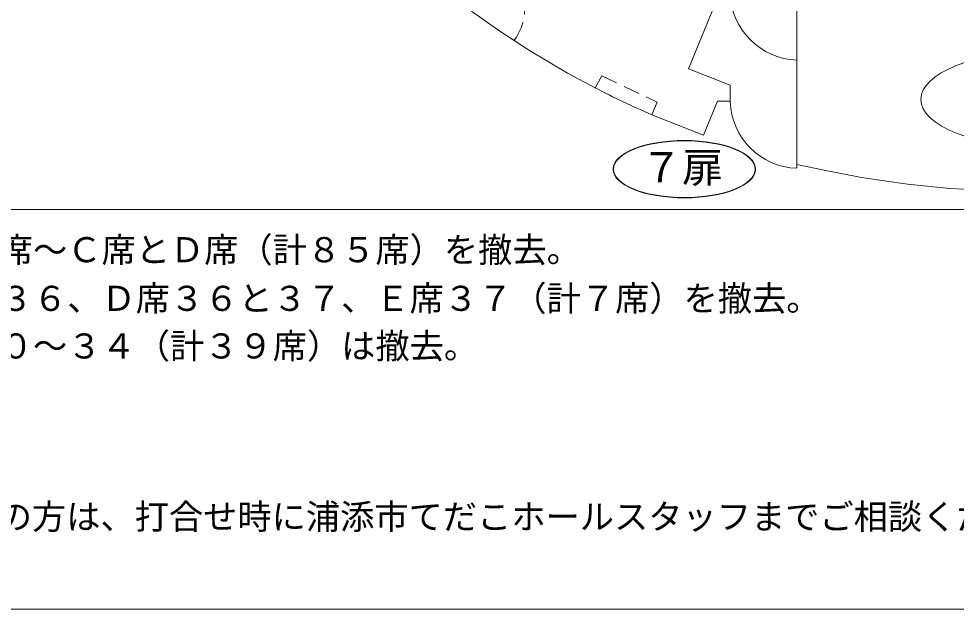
# Model space of a CAD drawing. Units: millimetres on the paper. Extents: x -1 to 280, y -216 to -20.
# Drawn here: x 137.4 to 205.9, y -216.3 to -173.2 of the extents above; entities that cross this region are included whole.
import ezdxf
from ezdxf.enums import TextEntityAlignment as Align

# ---------------------------------------------------------------- set-up
doc = ezdxf.new("R2010")
doc.units = ezdxf.units.MM
doc.linetypes.add('DASHED1', pattern=[1.8, 1.2, -0.6])
for name, color, linetype, lineweight in [('0-A', 7, 'DASHED1', 9), ('0-C', 7, 'Continuous', 9), ('0-F', 7, 'Continuous', 9), ('F-F', 7, 'Continuous', 9)]:
    doc.layers.add(name, color=color, linetype=linetype, lineweight=lineweight)
doc.styles.add('HGｺﾞｼｯｸE', font='')
doc.styles.get('HGｺﾞｼｯｸE').set_extended_font_data('HGｺﾞｼｯｸE')

msp = doc.modelspace()

# ---------------------------------------------------------------- linework, layer by layer
at = {"layer": '0-C'}
for centre, major_axis, ratio in [((211.934, -179.136), (8.625, 0), 0.4), ((186.032, -184.225), (5.203, 0), 0.403183), ((186.032, -184.225), (5.189, 0), 0.401596), ((186.032, -184.225), (5.175, 0), 0.4)]:
    msp.add_ellipse(centre, major_axis=major_axis, ratio=ratio, dxfattribs=at)
at = {"layer": '0-F'}
for p, q in [((194.246, -183.874), (194.246, -170.187)), ((186.336, -176.896), (188.598, -171.394)), ((194.246, -171.394), (194.246, -176.266)), ((170.488, -172.697), (172.479, -174.106)), ((172.479, -174.106), (174.715, -175.563)), ((174.715, -175.563), (177.511, -177.215)), ((177.511, -177.215), (179.523, -178.295)), ((189.379, -178.098), (186.336, -176.896)), ((189.385, -179.259), (189.379, -178.098)), ((187.425, -181.751), (188.45, -179.272)), ((188.45, -179.272), (189.385, -179.259)), ((194.246, -179.295), (194.246, -184.162)), ((183.647, -180.251), (187.425, -181.751)), ((196.247, -184.297), (194.246, -183.874)), ((198.97, -184.825), (196.247, -184.297)), ((202.318, -185.321), (198.97, -184.825)), ((205.419, -185.63), (202.318, -185.321)), ((208.911, -185.802), (205.419, -185.63))]:
    msp.add_line(p, q, dxfattribs=at)
at = {"layer": '0-F', "linetype": 'DASHED1'}
for p, q in [((173.597, -174.817), (173.768, -174.589)), ((179.52, -178.293), (180.003, -177.415)), ((180.003, -177.415), (184.046, -179.33)), ((184.046, -179.33), (183.647, -180.251))]:
    msp.add_line(p, q, dxfattribs=at)
msp.add_arc((170.336, -172.446), 4.046, 328.02143, 51.92872, dxfattribs=at)
at = {"layer": '0-F'}
for centre, radius, start, end in [((194.433, -171.209), 5.061, 182.09283, 267.89229), ((210.585, -118.099), 67.737, 242.70235, 246.57518), ((194.432, -179.106), 5.06, 182.14245, 267.9022)]:
    msp.add_arc(centre, radius, start, end, dxfattribs=at)
at = {"layer": 'F-F'}
for p, q in [((-0.619, -187.174), (220.372, -187.174)), ((-0.619, -216.339), (279.381, -216.339))]:
    msp.add_line(p, q, dxfattribs=at)

# ---------------------------------------------------------------- texts
at = {"layer": '0-A', "style": 'HGｺﾞｼｯｸE'}
for s, p in [('●オーケストラピットはＡ席～Ｃ席のスペースを利用するため、Ａ席～Ｃ席とＤ席（計８５席）を撤去。', (60.964, -191.57)), ('●上手花道（仮設）を設置の場合は、Ｂ席３４と３５、Ｃ席３５と３６、Ｄ席３６と３７、Ｅ席３７（計７席）を撤去。', (60.964, -195.118)), ('●車椅子席は最大２６席可能。その場合、Ｋ席、Ｗ席９～１３と３０～３４（計３９席）は撤去。', (60.964, -198.592)), ('※オーケストラピット、上手花道の利用または、車椅子席増設希望の方は、打合せ時に浦添市てだこホールスタッフまでご相談ください。', (60.888, -211.049))]:
    msp.add_text(s, height=1.833, dxfattribs=at).set_placement(p, align=Align.BOTTOM_LEFT)
at = {"layer": '0-C', "style": 'HGｺﾞｼｯｸE'}
msp.add_text('７扉', height=2.199, dxfattribs=at).set_placement((182.862, -185.844), align=Align.BOTTOM_LEFT)

doc.saveas('drawing.dxf')
